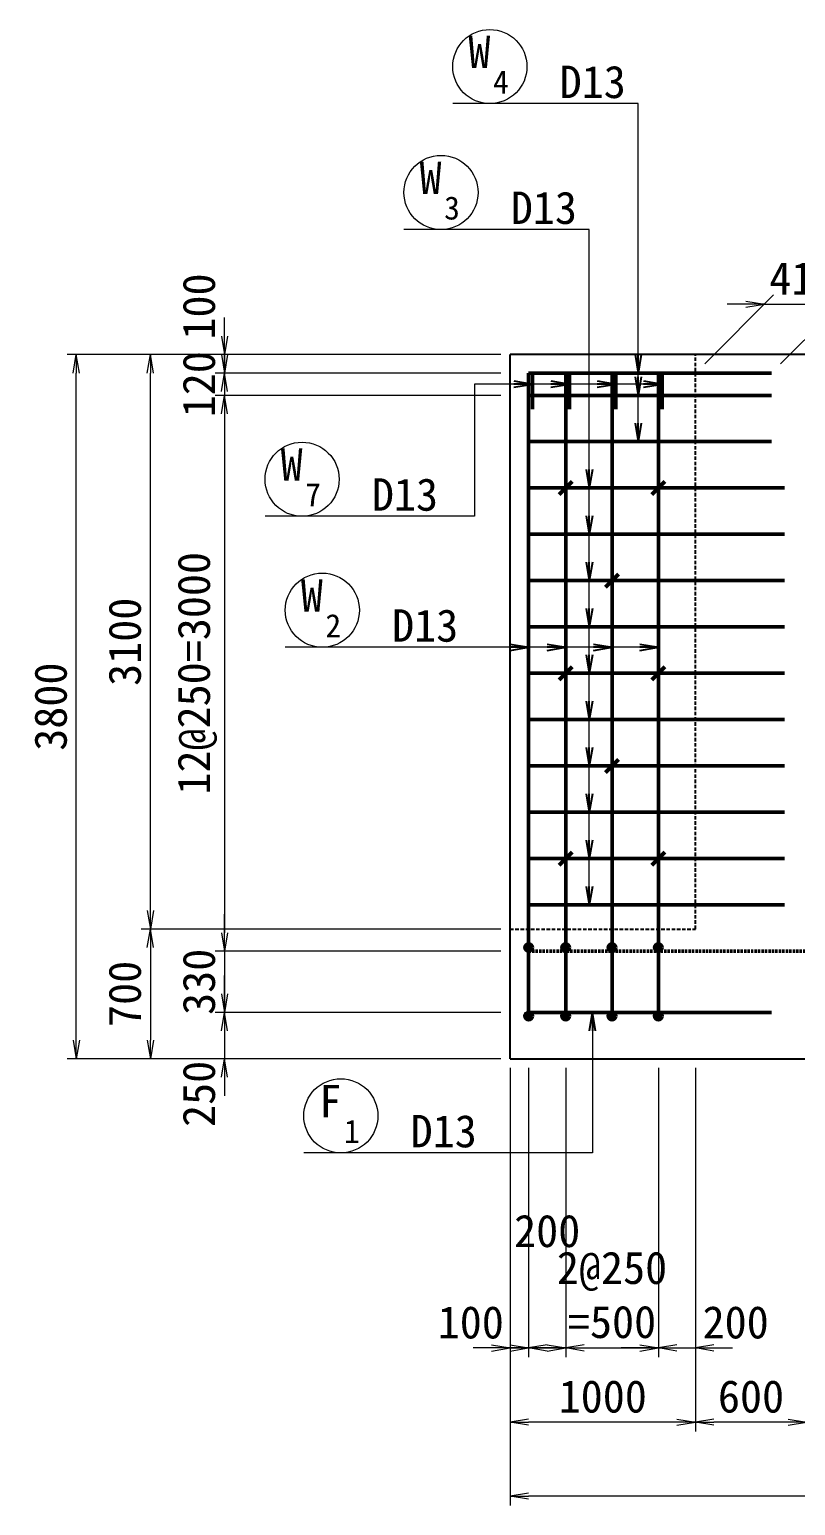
# Model space of a CAD drawing. Header units: millimetres. Extents: x 169470 to 758170, y -17820 to 11880.
# Drawn here: x 603122 to 607255, y -1787 to 6179 of the extents above; entities that cross this region are included whole.
import ezdxf
from ezdxf.enums import TextEntityAlignment as Align

# ---------------------------------------------------------------- set-up
doc = ezdxf.new("R2010")
doc.units = ezdxf.units.MM
doc.header["$LTSCALE"] = 50
doc.header["$PDSIZE"] = 300
doc.linetypes.add('DASHED2', pattern=[0.375, 0.25, -0.125])
doc.layers.get('Defpoints').update_dxf_attribs({"color": 151})
for name, color, linetype, lineweight in [('D-STR', 1, 'Continuous', 25), ('D-STR-DIM', 7, 'Continuous', 13), ('D-STR-HTXT', 7, 'Continuous', 13), ('D-STR-STR1', 2, 'Continuous', 50), ('D-STR-STR2', 6, 'Continuous', 50), ('D-STR-STR3', 4, 'Continuous', 50), ('D-STR-TXT', 7, 'Continuous', 13)]:
    doc.layers.add(name, color=color, linetype=linetype, lineweight=lineweight)
doc.styles.add('YOKO_GOTHIC', font='MS Gothic.ttf')
doc.dimstyles.new('S50', dxfattribs={"dimscale": 50, "dimtxt": 3.5, "dimasz": 2, "dimexe": 1, "dimexo": 1, "dimgap": 1, "dimtad": 1, "dimdec": 0, "dimzin": 1, "dimdsep": 46, "dimtxsty": 'YOKO_GOTHIC', "dimblk": 'OPEN', "dimcen": 0, "dimclrd": 256, "dimclre": 256, "dimclrt": 256, "dimaunit": 1, "dimadec": 3, "dimazin": 0, "dimtfac": 1, "dimtdec": 0, "dimtix": 1, "dimtmove": 2, "dimatfit": 3, "dimldrblk": 'OPEN', "dimfxl": 1, "dimlwd": -1, "dimlwe": -1, "dimarcsym": 2})

# ---------------------------------------------------------------- blocks, each defined once
blk = doc.blocks.new('B')
at = {"layer": 'D-STR-STR2', "lineweight": 50}
for radius in [20, 10]:
    blk.add_circle((5866.7, 22812.3), radius, dxfattribs=at)
blk = doc.blocks.new('_Open')
at = {"color": 0, "linetype": 'ByBlock', "lineweight": -2}
for p, q in [((-1, 0.167), (0, 0)), ((-1, -0.167), (0, 0)), ((0, 0), (-1, 0))]:
    blk.add_line(p, q, dxfattribs=at)
blk = doc.blocks.new('*D4424')
at = {"layer": 'D-STR-DIM', "ltscale": 1500, "transparency": 16777216}
for p, q in [((604174, 4524.4), (604174, 4624.4)), ((605665.1, 4424.4), (604124, 4424.4)), ((604174, 4424.4), (604174, 4324.4)), ((605665.1, 4324.4), (604124, 4324.4)), ((604174, 4224.4), (604174, 4124.4))]:
    blk.add_line(p, q, dxfattribs=at)
at = {"layer": 'Defpoints', "color": 0, "ltscale": 1500, "transparency": 16777216}
for p in [(605715.1, 4424.4), (604174, 4324.4), (605715.1, 4324.4)]:
    blk.add_point(p, dxfattribs=at)
at = {"layer": 'D-STR-DIM', "ltscale": 1500, "transparency": 16777216, "xscale": 100, "yscale": 100, "zscale": 100}
for p, rotation in [((604174, 4424.4), 270), ((604174, 4324.4), 90)]:
    blk.add_blockref('_Open', p, dxfattribs=dict(at, rotation=rotation))
at = {"layer": 'D-STR-DIM', "ltscale": 1500, "transparency": 16777216, "insert": (604036.5, 4683.9), "char_height": 175, "attachment_point": 5, "rotation": 90, "style": 'YOKO_GOTHIC'}
blk.add_mtext('100', dxfattribs=at)
blk = doc.blocks.new('*D2698')
at = {"layer": 'D-STR-DIM', "ltscale": 1500, "transparency": 16777216}
for p, q in [((604174, 4424.4), (604174, 4524.4)), ((605665.1, 4324.4), (604124, 4324.4)), ((604174, 4324.4), (604174, 4204.4)), ((605665.1, 4204.4), (604124, 4204.4)), ((604174, 4104.4), (604174, 4004.4))]:
    blk.add_line(p, q, dxfattribs=at)
at = {"layer": 'Defpoints', "color": 0, "ltscale": 1500, "transparency": 16777216}
for p in [(605715.1, 4324.4), (604174, 4204.4), (605715.1, 4204.4)]:
    blk.add_point(p, dxfattribs=at)
at = {"layer": 'D-STR-DIM', "ltscale": 1500, "transparency": 16777216, "xscale": 100, "yscale": 100, "zscale": 100}
for p, rotation in [((604174, 4324.4), 270), ((604174, 4204.4), 90)]:
    blk.add_blockref('_Open', p, dxfattribs=dict(at, rotation=rotation))
at = {"layer": 'D-STR-DIM', "ltscale": 1500, "transparency": 16777216, "insert": (604036.5, 4264.4), "char_height": 175, "attachment_point": 5, "rotation": 90, "style": 'YOKO_GOTHIC'}
blk.add_mtext('120', dxfattribs=at)
blk = doc.blocks.new('*D2699')
at = {"layer": 'D-STR-DIM', "ltscale": 1500, "transparency": 16777216}
for p, q in [((605665.1, 4204.4), (604124, 4204.4)), ((604174, 4104.4), (604174, 1304.4)), ((605665.1, 1204.4), (604124, 1204.4))]:
    blk.add_line(p, q, dxfattribs=at)
at = {"layer": 'Defpoints', "color": 0, "ltscale": 1500, "transparency": 16777216}
for p in [(605715.1, 4204.4), (604174, 1204.4), (605715.1, 1204.4)]:
    blk.add_point(p, dxfattribs=at)
at = {"layer": 'D-STR-DIM', "ltscale": 1500, "transparency": 16777216, "xscale": 100, "yscale": 100, "zscale": 100}
for p, rotation in [((604174, 4204.4), 90), ((604174, 1204.4), 270)]:
    blk.add_blockref('_Open', p, dxfattribs=dict(at, rotation=rotation))
at = {"layer": 'D-STR-DIM', "ltscale": 1500, "transparency": 16777216, "insert": (604027.2, 2704.4), "char_height": 175, "attachment_point": 5, "rotation": 90, "style": 'YOKO_GOTHIC'}
blk.add_mtext('12@250=3000', dxfattribs=at)
blk = doc.blocks.new('*D2700')
at = {"layer": 'D-STR-DIM', "ltscale": 1500, "transparency": 16777216}
for p, q in [((604174, 1304.4), (604174, 1404.4)), ((605665.1, 1204.4), (604124, 1204.4)), ((604174, 1204.4), (604174, 874.4)), ((605665.1, 874.4), (604124, 874.4)), ((604174, 774.4), (604174, 674.4))]:
    blk.add_line(p, q, dxfattribs=at)
at = {"layer": 'Defpoints', "color": 0, "ltscale": 1500, "transparency": 16777216}
for p in [(605715.1, 1204.4), (604174, 874.4), (605715.1, 874.4)]:
    blk.add_point(p, dxfattribs=at)
at = {"layer": 'D-STR-DIM', "ltscale": 1500, "transparency": 16777216, "xscale": 100, "yscale": 100, "zscale": 100}
for p, rotation in [((604174, 1204.4), 270), ((604174, 874.4), 90)]:
    blk.add_blockref('_Open', p, dxfattribs=dict(at, rotation=rotation))
at = {"layer": 'D-STR-DIM', "ltscale": 1500, "transparency": 16777216, "insert": (604036.5, 1039.4), "char_height": 175, "attachment_point": 5, "rotation": 90, "style": 'YOKO_GOTHIC'}
blk.add_mtext('330', dxfattribs=at)
blk = doc.blocks.new('*D4425')
at = {"layer": 'D-STR-DIM', "ltscale": 1500, "transparency": 16777216}
for p, q in [((604174, 974.4), (604174, 1074.4)), ((605665.1, 874.4), (604124, 874.4)), ((604174, 874.4), (604174, 624.4)), ((605665.1, 624.4), (604124, 624.4)), ((604174, 524.4), (604174, 424.4))]:
    blk.add_line(p, q, dxfattribs=at)
at = {"layer": 'Defpoints', "color": 0, "ltscale": 1500, "transparency": 16777216}
for p in [(605715.1, 874.4), (604174, 624.4), (605715.1, 624.4)]:
    blk.add_point(p, dxfattribs=at)
at = {"layer": 'D-STR-DIM', "ltscale": 1500, "transparency": 16777216, "xscale": 100, "yscale": 100, "zscale": 100}
for p, rotation in [((604174, 874.4), 270), ((604174, 624.4), 90)]:
    blk.add_blockref('_Open', p, dxfattribs=dict(at, rotation=rotation))
at = {"layer": 'D-STR-DIM', "ltscale": 1500, "transparency": 16777216, "insert": (604036.5, 434.6), "char_height": 175, "attachment_point": 5, "rotation": 90, "style": 'YOKO_GOTHIC'}
blk.add_mtext('250', dxfattribs=at)
blk = doc.blocks.new('*D2701')
at = {"layer": 'D-STR-DIM', "ltscale": 1500, "transparency": 16777216}
for p, q in [((605665.1, 4424.4), (603724, 4424.4)), ((603774, 1424.4), (603774, 4324.4)), ((605665.1, 1324.4), (603724, 1324.4))]:
    blk.add_line(p, q, dxfattribs=at)
at = {"layer": 'Defpoints', "color": 0, "ltscale": 1500, "transparency": 16777216}
for p in [(603774, 4424.4), (605715.1, 4424.4), (605715.1, 1324.4)]:
    blk.add_point(p, dxfattribs=at)
at = {"layer": 'D-STR-DIM', "ltscale": 1500, "transparency": 16777216, "xscale": 100, "yscale": 100, "zscale": 100}
for p, rotation in [((603774, 4424.4), 90), ((603774, 1324.4), 270)]:
    blk.add_blockref('_Open', p, dxfattribs=dict(at, rotation=rotation))
at = {"layer": 'D-STR-DIM', "ltscale": 1500, "transparency": 16777216, "insert": (603636.5, 2874.4), "char_height": 175, "attachment_point": 5, "rotation": 90, "style": 'YOKO_GOTHIC'}
blk.add_mtext('3100', dxfattribs=at)
blk = doc.blocks.new('*D2702')
at = {"layer": 'D-STR-DIM', "ltscale": 1500, "transparency": 16777216}
for p, q in [((605665.1, 1324.4), (603724, 1324.4)), ((603774, 1224.4), (603774, 724.4)), ((605665.1, 624.4), (603724, 624.4))]:
    blk.add_line(p, q, dxfattribs=at)
at = {"layer": 'Defpoints', "color": 0, "ltscale": 1500, "transparency": 16777216}
for p in [(605715.1, 1324.4), (603774, 624.4), (605715.1, 624.4)]:
    blk.add_point(p, dxfattribs=at)
at = {"layer": 'D-STR-DIM', "ltscale": 1500, "transparency": 16777216, "xscale": 100, "yscale": 100, "zscale": 100}
for p, rotation in [((603774, 1324.4), 90), ((603774, 624.4), 270)]:
    blk.add_blockref('_Open', p, dxfattribs=dict(at, rotation=rotation))
at = {"layer": 'D-STR-DIM', "ltscale": 1500, "transparency": 16777216, "insert": (603636.5, 974.4), "char_height": 175, "attachment_point": 5, "rotation": 90, "style": 'YOKO_GOTHIC'}
blk.add_mtext('700', dxfattribs=at)
blk = doc.blocks.new('*D2703')
at = {"layer": 'D-STR-DIM', "ltscale": 1500, "transparency": 16777216}
for p, q in [((605665.1, 4424.4), (603324, 4424.4)), ((603374, 724.4), (603374, 4324.4)), ((605665.1, 624.4), (603324, 624.4))]:
    blk.add_line(p, q, dxfattribs=at)
at = {"layer": 'Defpoints', "color": 0, "ltscale": 1500, "transparency": 16777216}
for p in [(603374, 4424.4), (605715.1, 4424.4), (605715.1, 624.4)]:
    blk.add_point(p, dxfattribs=at)
at = {"layer": 'D-STR-DIM', "ltscale": 1500, "transparency": 16777216, "xscale": 100, "yscale": 100, "zscale": 100}
for p, rotation in [((603374, 4424.4), 90), ((603374, 624.4), 270)]:
    blk.add_blockref('_Open', p, dxfattribs=dict(at, rotation=rotation))
at = {"layer": 'D-STR-DIM', "ltscale": 1500, "transparency": 16777216, "insert": (603236.5, 2524.4), "char_height": 175, "attachment_point": 5, "rotation": 90, "style": 'YOKO_GOTHIC'}
blk.add_mtext('3800', dxfattribs=at)
blk = doc.blocks.new('*D2712')
at = {"layer": 'D-STR-DIM', "ltscale": 1500, "transparency": 16777216}
for p, q in [((605715.1, 574.4), (605715.1, -986.6)), ((605815.1, 574.4), (605815.1, -986.6)), ((605615.1, -936.6), (605515.1, -936.6)), ((605715.1, -936.6), (605815.1, -936.6)), ((605915.1, -936.6), (606015.1, -936.6))]:
    blk.add_line(p, q, dxfattribs=at)
at = {"layer": 'Defpoints', "color": 0, "ltscale": 1500, "transparency": 16777216}
for p in [(605715.1, 624.4), (605815.1, 624.4), (605815.1, -936.6)]:
    blk.add_point(p, dxfattribs=at)
at = {"layer": 'D-STR-DIM', "ltscale": 1500, "transparency": 16777216, "xscale": 100, "yscale": 100, "zscale": 100}
blk.add_blockref('_Open', (605715.1, -936.6), dxfattribs=at)
at = {"layer": 'D-STR-DIM', "ltscale": 1500, "transparency": 16777216, "xscale": 100, "yscale": 100, "zscale": 100, "rotation": 180}
blk.add_blockref('_Open', (605815.1, -936.6), dxfattribs=at)
at = {"layer": 'D-STR-DIM', "ltscale": 1500, "transparency": 16777216, "insert": (605502.9, -799.1), "char_height": 175, "attachment_point": 5, "style": 'YOKO_GOTHIC'}
blk.add_mtext('100', dxfattribs=at)
blk = doc.blocks.new('*D2713')
at = {"layer": 'D-STR-DIM', "ltscale": 1500, "transparency": 16777216}
for p, q in [((605815.1, 574.4), (605815.1, -986.6)), ((606015.1, 574.4), (606015.1, -986.6)), ((605715.1, -936.6), (605615.1, -936.6)), ((605815.1, -936.6), (606015.1, -936.6)), ((606115.1, -936.6), (606215.1, -936.6))]:
    blk.add_line(p, q, dxfattribs=at)
at = {"layer": 'Defpoints', "color": 0, "ltscale": 1500, "transparency": 16777216}
for p in [(605815.1, 624.4), (606015.1, 624.4), (606015.1, -936.6)]:
    blk.add_point(p, dxfattribs=at)
at = {"layer": 'D-STR-DIM', "ltscale": 1500, "transparency": 16777216, "xscale": 100, "yscale": 100, "zscale": 100}
blk.add_blockref('_Open', (605815.1, -936.6), dxfattribs=at)
at = {"layer": 'D-STR-DIM', "ltscale": 1500, "transparency": 16777216, "xscale": 100, "yscale": 100, "zscale": 100, "rotation": 180}
blk.add_blockref('_Open', (606015.1, -936.6), dxfattribs=at)
at = {"layer": 'D-STR-DIM', "ltscale": 1500, "transparency": 16777216, "insert": (605915.1, -306.1), "char_height": 175, "attachment_point": 5, "style": 'YOKO_GOTHIC'}
blk.add_mtext('200', dxfattribs=at)
blk = doc.blocks.new('*D2714')
at = {"layer": 'D-STR-DIM', "ltscale": 1500, "transparency": 16777216}
for p, q in [((606015.1, 574.4), (606015.1, -986.6)), ((606515.1, 574.4), (606515.1, -986.6)), ((605915.1, -936.6), (605815.1, -936.6)), ((606015.1, -936.6), (606515.1, -936.6)), ((606615.1, -936.6), (606715.1, -936.6))]:
    blk.add_line(p, q, dxfattribs=at)
at = {"layer": 'Defpoints', "color": 0, "ltscale": 1500, "transparency": 16777216}
for p in [(606015.1, 624.4), (606515.1, 624.4), (606515.1, -936.6)]:
    blk.add_point(p, dxfattribs=at)
at = {"layer": 'D-STR-DIM', "ltscale": 1500, "transparency": 16777216, "xscale": 100, "yscale": 100, "zscale": 100}
blk.add_blockref('_Open', (606015.1, -936.6), dxfattribs=at)
at = {"layer": 'D-STR-DIM', "ltscale": 1500, "transparency": 16777216, "xscale": 100, "yscale": 100, "zscale": 100, "rotation": 180}
blk.add_blockref('_Open', (606515.1, -936.6), dxfattribs=at)
at = {"layer": 'D-STR-DIM', "ltscale": 1500, "transparency": 16777216, "insert": (606265.1, -651), "char_height": 175, "attachment_point": 5, "style": 'YOKO_GOTHIC'}
blk.add_mtext('2@250\\P=500', dxfattribs=at)
blk = doc.blocks.new('*D2715')
at = {"layer": 'D-STR-DIM', "ltscale": 1500, "transparency": 16777216}
for p, q in [((606515.1, 574.4), (606515.1, -986.6)), ((606715.1, 574.4), (606715.1, -986.6)), ((606415.1, -936.6), (606315.1, -936.6)), ((606515.1, -936.6), (606715.1, -936.6)), ((606815.1, -936.6), (606915.1, -936.6))]:
    blk.add_line(p, q, dxfattribs=at)
at = {"layer": 'Defpoints', "color": 0, "ltscale": 1500, "transparency": 16777216}
for p in [(606515.1, 624.4), (606715.1, 624.4), (606715.1, -936.6)]:
    blk.add_point(p, dxfattribs=at)
at = {"layer": 'D-STR-DIM', "ltscale": 1500, "transparency": 16777216, "xscale": 100, "yscale": 100, "zscale": 100}
blk.add_blockref('_Open', (606515.1, -936.6), dxfattribs=at)
at = {"layer": 'D-STR-DIM', "ltscale": 1500, "transparency": 16777216, "xscale": 100, "yscale": 100, "zscale": 100, "rotation": 180}
blk.add_blockref('_Open', (606715.1, -936.6), dxfattribs=at)
at = {"layer": 'D-STR-DIM', "ltscale": 1500, "transparency": 16777216, "insert": (606932.3, -799.1), "char_height": 175, "attachment_point": 5, "style": 'YOKO_GOTHIC'}
blk.add_mtext('200', dxfattribs=at)
blk = doc.blocks.new('*D2720')
at = {"layer": 'D-STR-DIM', "ltscale": 1500, "transparency": 16777216}
for p, q in [((605715.1, 574.4), (605715.1, -1786.6)), ((609915.1, 574.4), (609915.1, -1786.6)), ((609815.1, -1736.6), (605815.1, -1736.6))]:
    blk.add_line(p, q, dxfattribs=at)
at = {"layer": 'Defpoints', "color": 0, "ltscale": 1500, "transparency": 16777216}
for p in [(605715.1, 624.4), (609915.1, 624.4), (605715.1, -1736.6)]:
    blk.add_point(p, dxfattribs=at)
at = {"layer": 'D-STR-DIM', "ltscale": 1500, "transparency": 16777216, "xscale": 100, "yscale": 100, "zscale": 100, "rotation": 180}
blk.add_blockref('_Open', (605715.1, -1736.6), dxfattribs=at)
at = {"layer": 'D-STR-DIM', "ltscale": 1500, "transparency": 16777216, "xscale": 100, "yscale": 100, "zscale": 100}
blk.add_blockref('_Open', (609915.1, -1736.6), dxfattribs=at)
at = {"layer": 'D-STR-DIM', "ltscale": 1500, "transparency": 16777216, "insert": (607815.1, -1599.1), "char_height": 175, "attachment_point": 5, "style": 'YOKO_GOTHIC'}
blk.add_mtext('4200', dxfattribs=at)
blk = doc.blocks.new('*D2723')
at = {"layer": 'D-STR-DIM', "ltscale": 1500, "transparency": 16777216}
for p, q in [((606715.1, 574.4), (606715.1, -1386.6)), ((607315.1, 574.4), (607315.1, -1386.6)), ((607215.1, -1336.6), (606815.1, -1336.6))]:
    blk.add_line(p, q, dxfattribs=at)
at = {"layer": 'Defpoints', "color": 0, "ltscale": 1500, "transparency": 16777216}
for p in [(606715.1, 624.4), (607315.1, 624.4), (606715.1, -1336.6)]:
    blk.add_point(p, dxfattribs=at)
at = {"layer": 'D-STR-DIM', "ltscale": 1500, "transparency": 16777216, "xscale": 100, "yscale": 100, "zscale": 100, "rotation": 180}
blk.add_blockref('_Open', (606715.1, -1336.6), dxfattribs=at)
at = {"layer": 'D-STR-DIM', "ltscale": 1500, "transparency": 16777216, "xscale": 100, "yscale": 100, "zscale": 100}
blk.add_blockref('_Open', (607315.1, -1336.6), dxfattribs=at)
at = {"layer": 'D-STR-DIM', "ltscale": 1500, "transparency": 16777216, "insert": (607015.1, -1199.1), "char_height": 175, "attachment_point": 5, "style": 'YOKO_GOTHIC'}
blk.add_mtext('600', dxfattribs=at)
blk = doc.blocks.new('*D2724')
at = {"layer": 'D-STR-DIM', "ltscale": 1500, "transparency": 16777216}
for p, q in [((605715.1, 574.4), (605715.1, -1386.6)), ((606715.1, 574.4), (606715.1, -1386.6)), ((606615.1, -1336.6), (605815.1, -1336.6))]:
    blk.add_line(p, q, dxfattribs=at)
at = {"layer": 'Defpoints', "color": 0, "ltscale": 1500, "transparency": 16777216}
for p in [(605715.1, 624.4), (606715.1, 624.4), (605715.1, -1336.6)]:
    blk.add_point(p, dxfattribs=at)
at = {"layer": 'D-STR-DIM', "ltscale": 1500, "transparency": 16777216, "xscale": 100, "yscale": 100, "zscale": 100, "rotation": 180}
blk.add_blockref('_Open', (605715.1, -1336.6), dxfattribs=at)
at = {"layer": 'D-STR-DIM', "ltscale": 1500, "transparency": 16777216, "xscale": 100, "yscale": 100, "zscale": 100}
blk.add_blockref('_Open', (606715.1, -1336.6), dxfattribs=at)
at = {"layer": 'D-STR-DIM', "ltscale": 1500, "transparency": 16777216, "insert": (606215.1, -1199.1), "char_height": 175, "attachment_point": 5, "style": 'YOKO_GOTHIC'}
blk.add_mtext('1000', dxfattribs=at)
blk = doc.blocks.new('*D2726')
at = {"layer": 'D-STR-DIM', "ltscale": 1500, "transparency": 16777216}
for p, q in [((606765.1, 4374.4), (607137.2, 4746.5)), ((607175.1, 4374.4), (607547.2, 4746.5)), ((606987.2, 4696.5), (606887.2, 4696.5)), ((607087.2, 4696.5), (607497.2, 4696.5)), ((607597.2, 4696.5), (607697.2, 4696.5))]:
    blk.add_line(p, q, dxfattribs=at)
at = {"layer": 'Defpoints', "color": 0, "ltscale": 1500, "transparency": 16777216}
for p in [(607497.2, 4696.5), (606715.1, 4324.4), (607125.1, 4324.4)]:
    blk.add_point(p, dxfattribs=at)
at = {"layer": 'D-STR-DIM', "ltscale": 1500, "transparency": 16777216, "xscale": 100, "yscale": 100, "zscale": 100}
blk.add_blockref('_Open', (607087.2, 4696.5), dxfattribs=at)
at = {"layer": 'D-STR-DIM', "ltscale": 1500, "transparency": 16777216, "xscale": 100, "yscale": 100, "zscale": 100, "rotation": 180}
blk.add_blockref('_Open', (607497.2, 4696.5), dxfattribs=at)
at = {"layer": 'D-STR-DIM', "ltscale": 1500, "transparency": 16777216, "insert": (607292.2, 4834), "char_height": 175, "attachment_point": 5, "style": 'YOKO_GOTHIC'}
blk.add_mtext('410', dxfattribs=at)

msp = doc.modelspace()

# ---------------------------------------------------------------- linework, layer by layer
at = {"layer": 'D-STR'}
for p, q in [((609915.07, 4424.42), (605715.07, 4424.42)), ((605715.07, 624.42), (605715.07, 4424.42)), ((605715.07, 624.42), (609915.07, 624.42))]:
    msp.add_line(p, q, dxfattribs=at)
at = {"layer": 'D-STR', "linetype": 'DASHED2', "ltscale": 1.5}
for p, q in [((606715.07, 1324.42), (606715.07, 4424.42)), ((605715.07, 1324.42), (606715.07, 1324.42))]:
    msp.add_line(p, q, dxfattribs=at)
at = {"layer": 'D-STR-HTXT'}
msp.add_line((605523.09, 3551.8), (604392.53, 3551.8), dxfattribs=at)
for centre in [(605605.79, 5978.62), (605342.19, 5299.24), (604592.53, 3751.8), (604701.51, 3044.93), (604801.56, 316.19)]:
    msp.add_circle(centre, 200, dxfattribs=at)
at = {"layer": 'D-STR-STR1'}
for p, q in [((605815.07, 4324.42), (607125.07, 4324.42)), ((605815.07, 4324.42), (605815.07, 874.42)), ((605835.07, 4324.42), (605835.07, 4129.42)), ((606015.07, 4324.42), (606015.07, 874.42)), ((606035.07, 4324.42), (606035.07, 4129.42)), ((606265.07, 4324.42), (606265.07, 874.42)), ((606285.07, 4324.42), (606285.07, 4129.42)), ((606515.07, 4324.42), (606515.07, 874.42)), ((606535.07, 4324.42), (606535.07, 4129.42)), ((605815.07, 4204.42), (607125.07, 4204.42)), ((605815.07, 3954.42), (607125.07, 3954.42)), ((605815.07, 3704.42), (607195.07, 3704.42)), ((605815.07, 3454.42), (607195.07, 3454.42)), ((605815.07, 3204.42), (607195.07, 3204.42)), ((605815.07, 2954.42), (607195.07, 2954.42)), ((605815.07, 2704.42), (607195.07, 2704.42)), ((605815.07, 2454.42), (607195.07, 2454.42)), ((605815.07, 2204.42), (607195.07, 2204.42)), ((605815.07, 1954.42), (607195.07, 1954.42)), ((605815.07, 1704.42), (607195.07, 1704.42)), ((605815.07, 1454.42), (607195.07, 1454.42)), ((605815.07, 874.42), (607125.07, 874.42))]:
    msp.add_line(p, q, dxfattribs=at)
at = {"layer": 'D-STR-STR1', "linetype": 'DASHED2'}
msp.add_line((605815.07, 1204.42), (609815.07, 1204.42), dxfattribs=at)
at = {"layer": 'D-STR-STR3'}
for p, q in [((605979.71, 3669.06), (606050.42, 3739.77)), ((606479.71, 3669.06), (606550.42, 3739.77)), ((606229.71, 3169.06), (606300.42, 3239.77)), ((605979.71, 2669.06), (606050.42, 2739.77)), ((606479.71, 2669.06), (606550.42, 2739.77)), ((606229.71, 2169.06), (606300.42, 2239.77)), ((605979.71, 1669.06), (606050.42, 1739.77)), ((606479.71, 1669.06), (606550.42, 1739.77))]:
    msp.add_line(p, q, dxfattribs=at)

# ---------------------------------------------------------------- block references
at = {"layer": 'D-STR-STR2'}
for p in [(599948.42, -21587.85), (600148.42, -21587.85), (600398.42, -21587.85), (600648.42, -21587.85), (599948.42, -21957.85), (600148.42, -21957.85), (600398.42, -21957.85), (600648.42, -21957.85)]:
    msp.add_blockref('B', p, dxfattribs=at)

# ---------------------------------------------------------------- texts
at = {"layer": 'D-STR-TXT', "style": 'YOKO_GOTHIC'}
for s, height, p in [('W', 175, (605549.51, 5970.3)), ('4', 125, (605665.17, 5832.5)), ('W', 175, (605285.91, 5290.92)), ('3', 125, (605401.57, 5153.12)), ('W', 175, (604536.25, 3743.49)), ('7', 125, (604651.91, 3605.68)), ('W', 175, (604645.24, 3036.61)), ('2', 125, (604760.9, 2898.81)), ('F', 175, (604745.29, 307.87)), ('1', 125, (604860.95, 170.07))]:
    msp.add_text(s, height=height, dxfattribs=at).set_placement(p, align=Align.CENTER)
for p in [(605982.31, 5808.62), (605718.71, 5129.24), (604969.05, 3581.8), (605078.03, 2874.93), (605178.08, 146.19)]:
    msp.add_text('D13', height=175, dxfattribs=at).set_placement(p)

# ---------------------------------------------------------------- dimensions: what is measured, and where the dimension line sits
at = {"layer": 'D-STR-DIM', "ltscale": 1500}
for base, p1, p2, picture, middle in [((607497.16, 4696.51), (606715.07, 4324.42), (607125.07, 4324.42), '*D2726', (607292.16, 4834.01)), ((605715.07, -1736.59), (609915.07, 624.42), (605715.07, 624.42), '*D2720', (607815.07, -1599.09)), ((605715.07, -1336.59), (606715.07, 624.42), (605715.07, 624.42), '*D2724', (606215.07, -1199.09)), ((606715.07, -1336.59), (607315.07, 624.42), (606715.07, 624.42), '*D2723', (607015.07, -1199.09))]:
    dim = msp.add_linear_dim(base=base, p1=p1, p2=p2, dimstyle='S50', dxfattribs=at)
    dim.commit()
    dim.dimension.update_dxf_attribs({"geometry": picture, "text_midpoint": middle})
for base, p1, p2, picture, middle in [((604174.01, 4324.42), (605715.07, 4424.42), (605715.07, 4324.42), '*D4424', (604036.51, 4683.88)), ((604174.01, 624.42), (605715.07, 874.42), (605715.07, 624.42), '*D4425', (604036.51, 434.64))]:
    dim = msp.add_linear_dim(base=base, p1=p1, p2=p2, angle=90, dimstyle='S50', dxfattribs=at)
    dim.commit()
    dim.dimension.update_dxf_attribs({"geometry": picture, "text_midpoint": middle, "dimtype": 160})
for base, p1, p2, picture, middle in [((604174.01, 4204.42), (605715.07, 4324.42), (605715.07, 4204.42), '*D2698', (604036.51, 4264.42)), ((603374.01, 4424.42), (605715.07, 624.42), (605715.07, 4424.42), '*D2703', (603236.51, 2524.42)), ((603774.01, 4424.42), (605715.07, 1324.42), (605715.07, 4424.42), '*D2701', (603636.51, 2874.42)), ((604174.01, 874.42), (605715.07, 1204.42), (605715.07, 874.42), '*D2700', (604036.51, 1039.42)), ((603774.01, 624.42), (605715.07, 1324.42), (605715.07, 624.42), '*D2702', (603636.51, 974.42))]:
    dim = msp.add_linear_dim(base=base, p1=p1, p2=p2, angle=90, dimstyle='S50', dxfattribs=at)
    dim.commit()
    dim.dimension.update_dxf_attribs({"geometry": picture, "text_midpoint": middle})
dim = msp.add_linear_dim(base=(604174.01, 1204.42), p1=(605715.07, 4204.42), p2=(605715.07, 1204.42), angle=90, text='12@250=<>', dimstyle='S50', dxfattribs=at)
dim.commit()
dim.dimension.update_dxf_attribs({"geometry": '*D2699', "text_midpoint": (604027.19, 2704.42)})
for base, p1, p2, picture, middle in [((605815.07, -936.59), (605715.07, 624.42), (605815.07, 624.42), '*D2712', (605502.9, -799.09)), ((606015.07, -936.59), (605815.07, 624.42), (606015.07, 624.42), '*D2713', (605915.07, -306.13)), ((606715.07, -936.59), (606515.07, 624.42), (606715.07, 624.42), '*D2715', (606932.31, -799.09))]:
    dim = msp.add_linear_dim(base=base, p1=p1, p2=p2, dimstyle='S50', dxfattribs=at)
    dim.commit()
    dim.dimension.update_dxf_attribs({"geometry": picture, "text_midpoint": middle, "dimtype": 160})
dim = msp.add_linear_dim(base=(606515.07, -936.59), p1=(606015.07, 624.42), p2=(606515.07, 624.42), text='2@250\\P=<>', dimstyle='S50', dxfattribs=at)
dim.commit()
dim.dimension.update_dxf_attribs({"geometry": '*D2714', "text_midpoint": (606265.07, -651.03)})

# ---------------------------------------------------------------- leaders
at = {"layer": 'D-STR-HTXT'}
for points in [[(606405.79, 3954.42), (606405.79, 5778.62), (605405.79, 5778.62)], [(606142.19, 1454.42), (606142.19, 5099.24), (605142.19, 5099.24)], [(606405.79, 4324.42), (606405.79, 4574.42)], [(606405.79, 4204.42), (606405.79, 4454.42)], [(606535.07, 4265.34), (605523.09, 4265.34), (605523.09, 3551.8)], [(605835.07, 4265.34), (605573.09, 4265.34)], [(606035.07, 4265.34), (605773.09, 4265.34)], [(606285.07, 4265.34), (606029.08, 4265.34)], [(606142.19, 3704.42), (606142.19, 3954.42)], [(606142.19, 3454.42), (606142.19, 3704.42)], [(606142.19, 3204.42), (606142.19, 3454.42)], [(606142.19, 2954.42), (606142.19, 3204.42)], [(606142.19, 2704.42), (606142.19, 2954.42)], [(606515.07, 2844.93), (604501.51, 2844.93)], [(605815.07, 2844.93), (605250.58, 2844.93)], [(606015.07, 2844.93), (605641.99, 2844.93)], [(606265.07, 2844.93), (605891.99, 2844.93)], [(606142.19, 2454.42), (606142.19, 2704.42)], [(606142.19, 2204.42), (606142.19, 2454.42)], [(606142.19, 1954.42), (606142.19, 2204.42)], [(606142.19, 1704.42), (606142.19, 1954.42)], [(606159.81, 874.42), (606159.81, 116.19), (604601.56, 116.19)]]:
    msp.add_leader(points, dimstyle='S50', dxfattribs=at)

doc.saveas('drawing.dxf')
